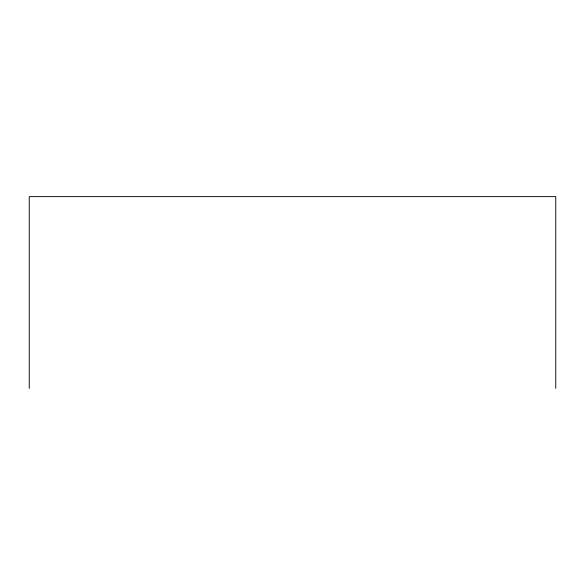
<?xml version="1.0" encoding="UTF-8"?>
<svg xmlns="http://www.w3.org/2000/svg" width="585" height="585" viewBox="0 0 585 585"><rect width="100%" height="100%" fill="white"/><g stroke="black" fill="none" stroke-linecap="round" stroke-linejoin="round"><path stroke-width="0.88" d="M555.75 388.381L555.75 196.618L29.25 196.618L29.25 388.381"/></g></svg>
